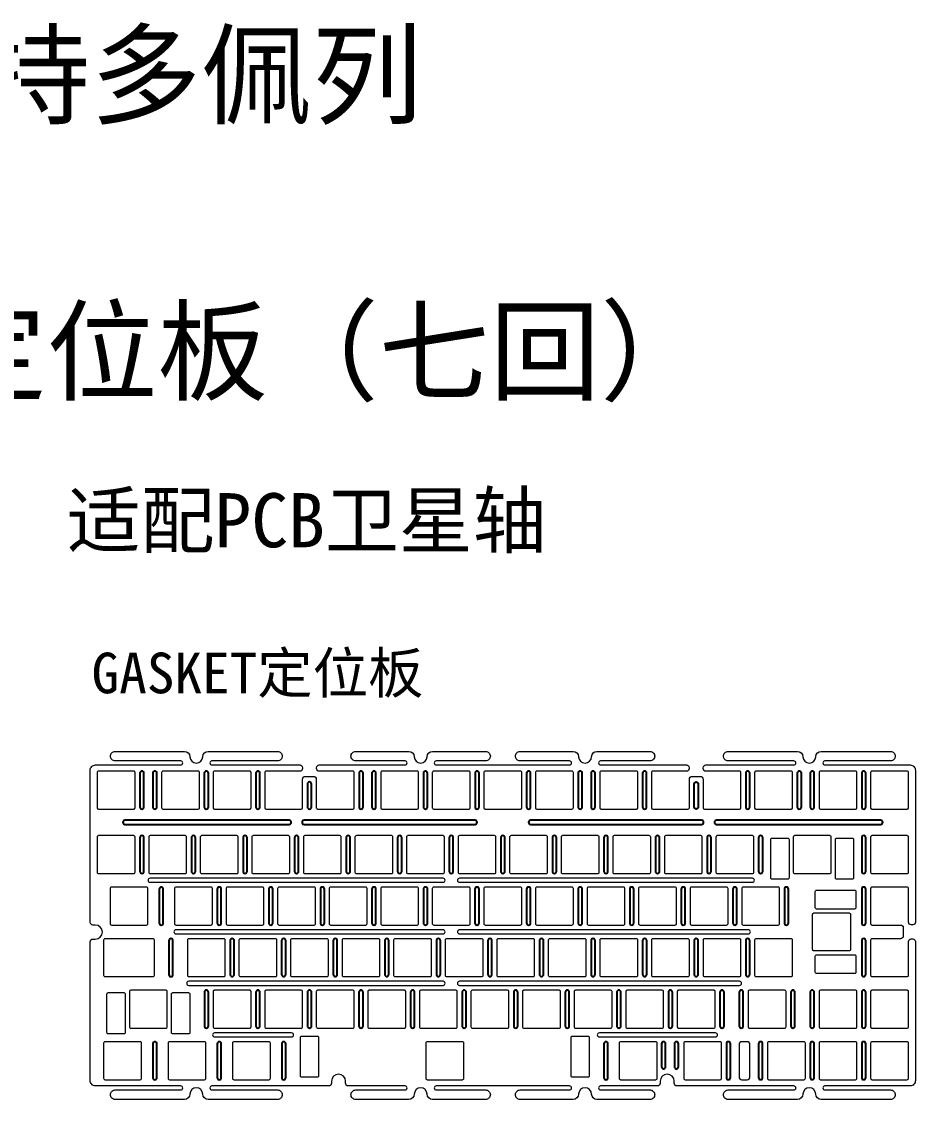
# Model space of a CAD drawing. Header units: millimetres. Extents: x 2670 to 4041, y 544 to 1639.
# Drawn here: x 3711 to 4041.2, y 1171.6 to 1570 of the extents above; entities that cross this region are included whole.
import ezdxf

# ---------------------------------------------------------------- set-up
doc = ezdxf.new("R2010")
doc.units = ezdxf.units.MM
doc.layers.add('1', color=7, linetype='Continuous', lineweight=0)
doc.layers.add('10', color=7, linetype='Continuous', true_color=0xffffff)
doc.styles.get("Standard").update_dxf_attribs({"font": 'arial.ttf'})

msp = doc.modelspace()

# ---------------------------------------------------------------- linework, layer by layer
at = {"layer": '1'}
for p, q in [((3770.56, 1175.879), (3770.56, 1175.879)), ((3780.56, 1175.879), (3780.56, 1175.879))]:
    msp.add_line(p, q, dxfattribs=at)
msp.add_lwpolyline([(3864.187, 1176.629, 0.4142136), (3863.437, 1175.879, 0.4142136), (3864.187, 1175.129), (3882.437, 1175.129, -0.4142136), (3884.187, 1173.379, -0.4142136), (3882.437, 1171.629), (3862.835, 1171.629, -0.4075719), (3860.836, 1173.583, 0.9775252), (3856.037, 1173.583, -0.4075719), (3854.038, 1171.629), (3834.437, 1171.629, -0.4142136), (3832.687, 1173.379), (3832.687, 1173.379, -0.4142136), (3834.437, 1175.129), (3852.687, 1175.129, 0.4142136), (3853.437, 1175.879, 0.4142136), (3852.687, 1176.629), (3831.687, 1176.629, -0.4142136), (3830.687, 1177.629), (3830.687, 1178.351, 1), (3825.487, 1178.351), (3825.487, 1177.629, -0.4142136), (3824.487, 1176.629), (3781.31, 1176.629, 0.4142136), (3780.56, 1175.879, 0.4142136), (3781.31, 1175.129), (3805.56, 1175.129, -0.4142136), (3807.31, 1173.379, -0.4142136), (3805.56, 1171.629), (3779.959, 1171.629, -0.4075719), (3777.959, 1173.583, 0.9775252), (3773.161, 1173.583, -0.4075719), (3771.161, 1171.629), (3745.56, 1171.629, -0.4142136), (3743.81, 1173.379), (3743.81, 1173.379, -0.4142136), (3745.56, 1175.129), (3769.81, 1175.129, 0.4142136), (3770.56, 1175.879, 0.4142136), (3769.81, 1176.629), (3738.349, 1176.629, -0.4142136), (3736.349, 1178.629), (3736.349, 1229.893, -0.4142136), (3737.349, 1230.893), (3738.232, 1230.893, 1), (3738.232, 1236.093), (3737.349, 1236.093, -0.4142136), (3736.349, 1237.093), (3736.349, 1293.257, -0.4142136), (3738.349, 1295.257), (3769.81, 1295.257, 0.4142136), (3770.56, 1296.007, 0.4142136), (3769.81, 1296.757), (3745.56, 1296.757, -0.4142136), (3743.81, 1298.507, -0.4142136), (3745.56, 1300.257), (3771.161, 1300.257, -0.4075719), (3773.161, 1298.302, 0.9775252), (3777.959, 1298.302, -0.4075719), (3779.959, 1300.257), (3805.56, 1300.257, -0.4142136), (3807.31, 1298.507, -0.4142136), (3805.56, 1296.757), (3781.31, 1296.757, 0.4142136), (3780.56, 1296.007, 0.4142136), (3781.31, 1295.257), (3813.771, 1295.257, -0.4142136), (3814.771, 1294.257), (3814.771, 1293.949, -0.4142136), (3813.771, 1292.949), (3801.333, 1292.949, 0.4142136), (3800.833, 1292.449), (3800.833, 1279.449, 0.4142136), (3801.333, 1278.949), (3814.333, 1278.949, 0.4142136), (3814.833, 1279.449), (3814.833, 1290.042, -0.4142136), (3815.833, 1291.042), (3818.883, 1291.042, -0.4142136), (3819.883, 1290.042), (3819.883, 1279.449, 0.4142136), (3820.383, 1278.949), (3833.383, 1278.949, 0.4142136), (3833.883, 1279.449), (3833.883, 1292.449, 0.4142136), (3833.383, 1292.949), (3820.971, 1292.949, -0.4142136), (3819.971, 1293.949), (3819.971, 1294.257, -0.4142136), (3820.971, 1295.257), (3852.687, 1295.257, 0.4142136), (3853.437, 1296.007, 0.4142136), (3852.687, 1296.757), (3834.437, 1296.757, -0.4142136), (3832.687, 1298.507, -0.4142136), (3834.437, 1300.257), (3854.038, 1300.257, -0.4075719), (3856.037, 1298.302, 0.9775252), (3860.836, 1298.302, -0.4075719), (3862.835, 1300.257), (3882.437, 1300.257, -0.4142136), (3884.187, 1298.507, -0.4142136), (3882.437, 1296.757), (3864.187, 1296.757, 0.4142136), (3863.437, 1296.007, 0.4142136), (3864.187, 1295.257), (3913.43, 1295.257, 0.4142136), (3914.18, 1296.007, 0.4142136), (3913.43, 1296.757), (3895.18, 1296.757, -0.4142136), (3893.43, 1298.507, -0.4142136), (3895.18, 1300.257), (3914.782, 1300.257, -0.4075719), (3916.781, 1298.302, 0.9775252), (3921.58, 1298.302, -0.4075719), (3923.579, 1300.257), (3943.18, 1300.257, -0.4142136), (3944.93, 1298.507, -0.4142136), (3943.18, 1296.757), (3924.93, 1296.757, 0.4142136), (3924.18, 1296.007, 0.4142136), (3924.93, 1295.257), (3956.646, 1295.257, -0.4142136), (3957.646, 1294.257), (3957.646, 1293.949, -0.4142136), (3956.646, 1292.949), (3944.208, 1292.949, 0.4142136), (3943.708, 1292.449), (3943.708, 1279.449, 0.4142136), (3944.208, 1278.949), (3957.208, 1278.949, 0.4142136), (3957.708, 1279.449), (3957.708, 1290.042, -0.4142136), (3958.708, 1291.042), (3961.758, 1291.042, -0.4142136), (3962.758, 1290.042), (3962.758, 1279.449, 0.4142136), (3963.258, 1278.949), (3976.258, 1278.949, 0.4142136), (3976.758, 1279.449), (3976.758, 1292.449, 0.4142136), (3976.258, 1292.949), (3963.846, 1292.949, -0.4142136), (3962.846, 1293.949), (3962.846, 1294.257, -0.4142136), (3963.846, 1295.257), (3996.307, 1295.257, 0.4142136), (3997.057, 1296.007, 0.4142136), (3996.307, 1296.757), (3972.057, 1296.757, -0.4142136), (3970.307, 1298.507, -0.4142136), (3972.057, 1300.257), (3997.658, 1300.257, -0.4075719), (3999.658, 1298.302, 0.9775252), (4004.456, 1298.302, -0.4075719), (4006.456, 1300.257), (4032.057, 1300.257, -0.4142136), (4033.807, 1298.507, -0.4142136), (4032.057, 1296.757), (4007.807, 1296.757, 0.4142136), (4007.057, 1296.007, 0.4142136), (4007.807, 1295.257), (4039.243, 1295.257, -0.4142136), (4041.243, 1293.257), (4041.243, 1237.165, -0.4142136), (4040.243, 1236.165), (4039.671, 1236.165, -0.4142136), (4038.671, 1237.165), (4038.671, 1249.587, 0.4142136), (4038.171, 1250.087), (4025.171, 1250.087, 0.4142136), (4024.671, 1249.587), (4024.671, 1236.587, 0.4142136), (4025.171, 1236.087), (4035.76, 1236.087, -0.4142136), (4036.76, 1235.087), (4036.76, 1232.037, -0.4142136), (4035.76, 1231.037), (4025.171, 1231.037, 0.4142136), (4024.671, 1230.537), (4024.671, 1217.537, 0.4142136), (4025.171, 1217.037), (4038.171, 1217.037, 0.4142136), (4038.671, 1217.537), (4038.671, 1229.965, -0.4142136), (4039.671, 1230.965), (4040.243, 1230.965, -0.4142136), (4041.243, 1229.965), (4041.243, 1178.629, -0.4142136), (4039.243, 1176.629), (4007.807, 1176.629, 0.4142136), (4007.057, 1175.879, 0.4142136), (4007.807, 1175.129), (4032.057, 1175.129, -0.4142136), (4033.807, 1173.379, -0.4142136), (4032.057, 1171.629), (4006.456, 1171.629, -0.4075719), (4004.456, 1173.583, 0.9775252), (3999.658, 1173.583, -0.4075719), (3997.658, 1171.629), (3972.057, 1171.629, -0.4142136), (3970.307, 1173.379, -0.4142136), (3972.057, 1175.129), (3996.307, 1175.129, 0.4142136), (3997.057, 1175.879, 0.4142136), (3996.307, 1176.629), (3953.13, 1176.629, -0.4142136), (3952.13, 1177.629), (3952.13, 1178.351, 1), (3946.93, 1178.351), (3946.93, 1177.629, -0.4142136), (3945.93, 1176.629), (3924.93, 1176.629, 0.4142136), (3924.18, 1175.879, 0.4142136), (3924.93, 1175.129), (3943.18, 1175.129, -0.4142136), (3944.93, 1173.379, -0.4142136), (3943.18, 1171.629), (3923.579, 1171.629, -0.4075719), (3921.58, 1173.583, 0.9775252), (3916.781, 1173.583, -0.4075719), (3914.782, 1171.629), (3895.18, 1171.629, -0.4142136), (3893.43, 1173.379, -0.4142136), (3895.18, 1175.129), (3913.43, 1175.129, 0.4142136), (3914.18, 1175.879, 0.4142136), (3913.43, 1176.629), (3864.187, 1176.629)], format="xyb", dxfattribs=at)
for points in [[(3739.421, 1278.949), (3752.421, 1278.949, 0.4142136), (3752.921, 1279.449), (3752.921, 1292.449, 0.4142136), (3752.421, 1292.949), (3739.421, 1292.949, 0.4142136), (3738.921, 1292.449), (3738.921, 1279.449, 0.4142136)], [(3763.233, 1278.949), (3776.233, 1278.949, 0.4142136), (3776.733, 1279.449), (3776.733, 1292.449, 0.4142136), (3776.233, 1292.949), (3763.233, 1292.949, 0.4142136), (3762.733, 1292.449), (3762.733, 1279.449, 0.4142136)], [(3782.283, 1278.949), (3795.283, 1278.949, 0.4142136), (3795.783, 1279.449), (3795.783, 1292.449, 0.4142136), (3795.283, 1292.949), (3782.283, 1292.949, 0.4142136), (3781.783, 1292.449), (3781.783, 1279.449, 0.4142136)], [(3844.196, 1278.949), (3857.196, 1278.949, 0.4142136), (3857.696, 1279.449), (3857.696, 1292.449, 0.4142136), (3857.196, 1292.949), (3844.196, 1292.949, 0.4142136), (3843.696, 1292.449), (3843.696, 1279.449, 0.4142136)], [(3863.246, 1278.949), (3876.246, 1278.949, 0.4142136), (3876.746, 1279.449), (3876.746, 1292.449, 0.4142136), (3876.246, 1292.949), (3863.246, 1292.949, 0.4142136), (3862.746, 1292.449), (3862.746, 1279.449, 0.4142136)], [(3882.296, 1278.949), (3895.296, 1278.949, 0.4142136), (3895.796, 1279.449), (3895.796, 1292.449, 0.4142136), (3895.296, 1292.949), (3882.296, 1292.949, 0.4142136), (3881.796, 1292.449), (3881.796, 1279.449, 0.4142136)], [(3901.346, 1278.949), (3914.346, 1278.949, 0.4142136), (3914.846, 1279.449), (3914.846, 1292.449, 0.4142136), (3914.346, 1292.949), (3901.346, 1292.949, 0.4142136), (3900.846, 1292.449), (3900.846, 1279.449, 0.4142136)], [(3925.158, 1278.949), (3938.158, 1278.949, 0.4142136), (3938.658, 1279.449), (3938.658, 1292.449, 0.4142136), (3938.158, 1292.949), (3925.158, 1292.949, 0.4142136), (3924.658, 1292.449), (3924.658, 1279.449, 0.4142136)], [(3982.308, 1278.949), (3995.308, 1278.949, 0.4142136), (3995.808, 1279.449), (3995.808, 1292.449, 0.4142136), (3995.308, 1292.949), (3982.308, 1292.949, 0.4142136), (3981.808, 1292.449), (3981.808, 1279.449, 0.4142136)], [(4019.621, 1279.449), (4019.621, 1292.449, 0.4142136), (4019.121, 1292.949), (4006.121, 1292.949, 0.4142136), (4005.621, 1292.449), (4005.621, 1279.449, 0.4142136), (4006.121, 1278.949), (4019.121, 1278.949, 0.4142136)], [(4025.171, 1278.949), (4038.171, 1278.949, 0.4142136), (4038.671, 1279.449), (4038.671, 1292.449, 0.4142136), (4038.171, 1292.949), (4025.171, 1292.949, 0.4142136), (4024.671, 1292.449), (4024.671, 1279.449, 0.4142136)], [(3739.421, 1255.137), (3752.421, 1255.137, 0.4142136), (3752.921, 1255.637), (3752.921, 1268.637, 0.4142136), (3752.421, 1269.137), (3739.421, 1269.137, 0.4142136), (3738.921, 1268.637), (3738.921, 1255.637, 0.4142136)], [(3758.471, 1255.137), (3771.471, 1255.137, 0.4142136), (3771.971, 1255.637), (3771.971, 1268.637, 0.4142136), (3771.471, 1269.137), (3758.471, 1269.137, 0.4142136), (3757.971, 1268.637), (3757.971, 1255.637, 0.4142136)], [(3777.521, 1255.137), (3790.521, 1255.137, 0.4142136), (3791.021, 1255.637), (3791.021, 1268.637, 0.4142136), (3790.521, 1269.137), (3777.521, 1269.137, 0.4142136), (3777.021, 1268.637), (3777.021, 1255.637, 0.4142136)], [(3796.571, 1255.137), (3809.571, 1255.137, 0.4142136), (3810.071, 1255.637), (3810.071, 1268.637, 0.4142136), (3809.571, 1269.137), (3796.571, 1269.137, 0.4142136), (3796.071, 1268.637), (3796.071, 1255.637, 0.4142136)], [(3815.621, 1255.137), (3828.621, 1255.137, 0.4142136), (3829.121, 1255.637), (3829.121, 1268.637, 0.4142136), (3828.621, 1269.137), (3815.621, 1269.137, 0.4142136), (3815.121, 1268.637), (3815.121, 1255.637, 0.4142136)], [(3834.671, 1255.137), (3847.671, 1255.137, 0.4142136), (3848.171, 1255.637), (3848.171, 1268.637, 0.4142136), (3847.671, 1269.137), (3834.671, 1269.137, 0.4142136), (3834.171, 1268.637), (3834.171, 1255.637, 0.4142136)], [(3853.721, 1255.137), (3866.721, 1255.137, 0.4142136), (3867.221, 1255.637), (3867.221, 1268.637, 0.4142136), (3866.721, 1269.137), (3853.721, 1269.137, 0.4142136), (3853.221, 1268.637), (3853.221, 1255.637, 0.4142136)], [(3872.771, 1255.137), (3885.771, 1255.137, 0.4142136), (3886.271, 1255.637), (3886.271, 1268.637, 0.4142136), (3885.771, 1269.137), (3872.771, 1269.137, 0.4142136), (3872.271, 1268.637), (3872.271, 1255.637, 0.4142136)], [(3872.771, 1255.137), (3885.771, 1255.137, 0.4142136), (3886.271, 1255.637), (3886.271, 1268.637, 0.4142136), (3885.771, 1269.137), (3872.771, 1269.137, 0.4142136), (3872.271, 1268.637), (3872.271, 1255.637, 0.4142136)], [(3891.821, 1255.137), (3904.821, 1255.137, 0.4142136), (3905.321, 1255.637), (3905.321, 1268.637, 0.4142136), (3904.821, 1269.137), (3891.821, 1269.137, 0.4142136), (3891.321, 1268.637), (3891.321, 1255.637, 0.4142136)], [(3910.871, 1255.137), (3923.871, 1255.137, 0.4142136), (3924.371, 1255.637), (3924.371, 1268.637, 0.4142136), (3923.871, 1269.137), (3910.871, 1269.137, 0.4142136), (3910.371, 1268.637), (3910.371, 1255.637, 0.4142136)], [(3929.921, 1255.137), (3942.921, 1255.137, 0.4142136), (3943.421, 1255.637), (3943.421, 1268.637, 0.4142136), (3942.921, 1269.137), (3929.921, 1269.137, 0.4142136), (3929.421, 1268.637), (3929.421, 1255.637, 0.4142136)], [(3948.971, 1255.137), (3961.971, 1255.137, 0.4142136), (3962.471, 1255.637), (3962.471, 1268.637, 0.4142136), (3961.971, 1269.137), (3948.971, 1269.137, 0.4142136), (3948.471, 1268.637), (3948.471, 1255.637, 0.4142136)], [(3968.021, 1255.137), (3981.021, 1255.137, 0.4142136), (3981.521, 1255.637), (3981.521, 1268.637, 0.4142136), (3981.021, 1269.137), (3968.021, 1269.137, 0.4142136), (3967.521, 1268.637), (3967.521, 1255.637, 0.4142136)], [(4025.171, 1255.137), (4038.171, 1255.137, 0.4142136), (4038.671, 1255.637), (4038.671, 1268.637, 0.4142136), (4038.171, 1269.137), (4025.171, 1269.137, 0.4142136), (4024.671, 1268.637), (4024.671, 1255.637, 0.4142136)], [(3744.183, 1236.087), (3757.183, 1236.087, 0.4142136), (3757.683, 1236.587), (3757.683, 1249.587, 0.4142136), (3757.183, 1250.087), (3744.183, 1250.087, 0.4142136), (3743.683, 1249.587), (3743.683, 1236.587, 0.4142136)], [(3767.996, 1236.087), (3780.996, 1236.087, 0.4142136), (3781.496, 1236.587), (3781.496, 1249.587, 0.4142136), (3780.996, 1250.087), (3767.996, 1250.087, 0.4142136), (3767.496, 1249.587), (3767.496, 1236.587, 0.4142136)], [(3787.046, 1236.087), (3800.046, 1236.087, 0.4142136), (3800.546, 1236.587), (3800.546, 1249.587, 0.4142136), (3800.046, 1250.087), (3787.046, 1250.087, 0.4142136), (3786.546, 1249.587), (3786.546, 1236.587, 0.4142136)], [(3806.096, 1236.087), (3819.096, 1236.087, 0.4142136), (3819.596, 1236.587), (3819.596, 1249.587, 0.4142136), (3819.096, 1250.087), (3806.096, 1250.087, 0.4142136), (3805.596, 1249.587), (3805.596, 1236.587, 0.4142136)], [(3825.146, 1236.087), (3838.146, 1236.087, 0.4142136), (3838.646, 1236.587), (3838.646, 1249.587, 0.4142136), (3838.146, 1250.087), (3825.146, 1250.087, 0.4142136), (3824.646, 1249.587), (3824.646, 1236.587, 0.4142136)], [(3844.196, 1236.087), (3857.196, 1236.087, 0.4142136), (3857.696, 1236.587), (3857.696, 1249.587, 0.4142136), (3857.196, 1250.087), (3844.196, 1250.087, 0.4142136), (3843.696, 1249.587), (3843.696, 1236.587, 0.4142136)], [(3863.246, 1236.087), (3876.246, 1236.087, 0.4142136), (3876.746, 1236.587), (3876.746, 1249.587, 0.4142136), (3876.246, 1250.087), (3863.246, 1250.087, 0.4142136), (3862.746, 1249.587), (3862.746, 1236.587, 0.4142136)], [(3882.296, 1236.087), (3895.296, 1236.087, 0.4142136), (3895.796, 1236.587), (3895.796, 1249.587, 0.4142136), (3895.296, 1250.087), (3882.296, 1250.087, 0.4142136), (3881.796, 1249.587), (3881.796, 1236.587, 0.4142136)], [(3901.346, 1236.087), (3914.346, 1236.087, 0.4142136), (3914.846, 1236.587), (3914.846, 1249.587, 0.4142136), (3914.346, 1250.087), (3901.346, 1250.087, 0.4142136), (3900.846, 1249.587), (3900.846, 1236.587, 0.4142136)], [(3920.396, 1236.087), (3933.396, 1236.087, 0.4142136), (3933.896, 1236.587), (3933.896, 1249.587, 0.4142136), (3933.396, 1250.087), (3920.396, 1250.087, 0.4142136), (3919.896, 1249.587), (3919.896, 1236.587, 0.4142136)], [(3939.446, 1236.087), (3952.446, 1236.087, 0.4142136), (3952.946, 1236.587), (3952.946, 1249.587, 0.4142136), (3952.446, 1250.087), (3939.446, 1250.087, 0.4142136), (3938.946, 1249.587), (3938.946, 1236.587, 0.4142136)], [(3958.496, 1236.087), (3971.496, 1236.087, 0.4142136), (3971.996, 1236.587), (3971.996, 1249.587, 0.4142136), (3971.496, 1250.087), (3958.496, 1250.087, 0.4142136), (3957.996, 1249.587), (3957.996, 1236.587, 0.4142136)], [(3977.546, 1236.087), (3990.546, 1236.087, 0.4142136), (3991.046, 1236.587), (3991.046, 1249.587, 0.4142136), (3990.546, 1250.087), (3977.546, 1250.087, 0.4142136), (3977.046, 1249.587), (3977.046, 1236.587, 0.4142136)], [(3759.565, 1217.037, 0.4142136), (3760.065, 1217.537), (3760.065, 1230.537, 0.4142136), (3759.565, 1231.037), (3741.802, 1231.037, 0.4142136), (3741.302, 1230.537), (3741.302, 1217.537, 0.4142136), (3741.802, 1217.037)], [(3772.758, 1217.037), (3785.758, 1217.037, 0.4142136), (3786.258, 1217.537), (3786.258, 1230.537, 0.4142136), (3785.758, 1231.037), (3772.758, 1231.037, 0.4142136), (3772.258, 1230.537), (3772.258, 1217.537, 0.4142136)], [(3791.808, 1217.037), (3804.808, 1217.037, 0.4142136), (3805.308, 1217.537), (3805.308, 1230.537, 0.4142136), (3804.808, 1231.037), (3791.808, 1231.037, 0.4142136), (3791.308, 1230.537), (3791.308, 1217.537, 0.4142136)], [(3810.858, 1217.037), (3823.858, 1217.037, 0.4142136), (3824.358, 1217.537), (3824.358, 1230.537, 0.4142136), (3823.858, 1231.037), (3810.858, 1231.037, 0.4142136), (3810.358, 1230.537), (3810.358, 1217.537, 0.4142136)], [(3829.908, 1217.037), (3842.908, 1217.037, 0.4142136), (3843.408, 1217.537), (3843.408, 1230.537, 0.4142136), (3842.908, 1231.037), (3829.908, 1231.037, 0.4142136), (3829.408, 1230.537), (3829.408, 1217.537, 0.4142136)], [(3848.958, 1217.037), (3861.958, 1217.037, 0.4142136), (3862.458, 1217.537), (3862.458, 1230.537, 0.4142136), (3861.958, 1231.037), (3848.958, 1231.037, 0.4142136), (3848.458, 1230.537), (3848.458, 1217.537, 0.4142136)], [(3868.008, 1217.037), (3881.008, 1217.037, 0.4142136), (3881.508, 1217.537), (3881.508, 1230.537, 0.4142136), (3881.008, 1231.037), (3868.008, 1231.037, 0.4142136), (3867.508, 1230.537), (3867.508, 1217.537, 0.4142136)], [(3887.058, 1217.037), (3900.058, 1217.037, 0.4142136), (3900.558, 1217.537), (3900.558, 1230.537, 0.4142136), (3900.058, 1231.037), (3887.058, 1231.037, 0.4142136), (3886.558, 1230.537), (3886.558, 1217.537, 0.4142136)], [(3906.108, 1217.037), (3919.108, 1217.037, 0.4142136), (3919.608, 1217.537), (3919.608, 1230.537, 0.4142136), (3919.108, 1231.037), (3906.108, 1231.037, 0.4142136), (3905.608, 1230.537), (3905.608, 1217.537, 0.4142136)], [(3925.158, 1217.037), (3938.158, 1217.037, 0.4142136), (3938.658, 1217.537), (3938.658, 1230.537, 0.4142136), (3938.158, 1231.037), (3925.158, 1231.037, 0.4142136), (3924.658, 1230.537), (3924.658, 1217.537, 0.4142136)], [(3944.208, 1217.037), (3957.208, 1217.037, 0.4142136), (3957.708, 1217.537), (3957.708, 1230.537, 0.4142136), (3957.208, 1231.037), (3944.208, 1231.037, 0.4142136), (3943.708, 1230.537), (3943.708, 1217.537, 0.4142136)], [(3963.258, 1217.037), (3976.258, 1217.037, 0.4142136), (3976.758, 1217.537), (3976.758, 1230.537, 0.4142136), (3976.258, 1231.037), (3963.258, 1231.037, 0.4142136), (3962.758, 1230.537), (3962.758, 1217.537, 0.4142136)], [(3782.283, 1197.987), (3795.283, 1197.987, 0.4142136), (3795.783, 1198.487), (3795.783, 1211.487, 0.4142136), (3795.283, 1211.987), (3782.283, 1211.987, 0.4142136), (3781.783, 1211.487), (3781.783, 1198.487, 0.4142136)], [(3801.333, 1197.987), (3814.333, 1197.987, 0.4142136), (3814.833, 1198.487), (3814.833, 1211.487, 0.4142136), (3814.333, 1211.987), (3801.333, 1211.987, 0.4142136), (3800.833, 1211.487), (3800.833, 1198.487, 0.4142136)], [(3820.383, 1197.987), (3833.383, 1197.987, 0.4142136), (3833.883, 1198.487), (3833.883, 1211.487, 0.4142136), (3833.383, 1211.987), (3820.383, 1211.987, 0.4142136), (3819.883, 1211.487), (3819.883, 1198.487, 0.4142136)], [(3839.433, 1197.987), (3852.433, 1197.987, 0.4142136), (3852.933, 1198.487), (3852.933, 1211.487, 0.4142136), (3852.433, 1211.987), (3839.433, 1211.987, 0.4142136), (3838.933, 1211.487), (3838.933, 1198.487, 0.4142136)], [(3858.483, 1197.987), (3871.483, 1197.987, 0.4142136), (3871.983, 1198.487), (3871.983, 1211.487, 0.4142136), (3871.483, 1211.987), (3858.483, 1211.987, 0.4142136), (3857.983, 1211.487), (3857.983, 1198.487, 0.4142136)], [(3877.533, 1197.987), (3890.533, 1197.987, 0.4142136), (3891.033, 1198.487), (3891.033, 1211.487, 0.4142136), (3890.533, 1211.987), (3877.533, 1211.987, 0.4142136), (3877.033, 1211.487), (3877.033, 1198.487, 0.4142136)], [(3896.583, 1197.987), (3909.583, 1197.987, 0.4142136), (3910.083, 1198.487), (3910.083, 1211.487, 0.4142136), (3909.583, 1211.987), (3896.583, 1211.987, 0.4142136), (3896.083, 1211.487), (3896.083, 1198.487, 0.4142136)], [(3915.633, 1197.987), (3928.633, 1197.987, 0.4142136), (3929.133, 1198.487), (3929.133, 1211.487, 0.4142136), (3928.633, 1211.987), (3915.633, 1211.987, 0.4142136), (3915.133, 1211.487), (3915.133, 1198.487, 0.4142136)], [(3934.683, 1197.987), (3947.683, 1197.987, 0.4142136), (3948.183, 1198.487), (3948.183, 1211.487, 0.4142136), (3947.683, 1211.987), (3934.683, 1211.987, 0.4142136), (3934.183, 1211.487), (3934.183, 1198.487, 0.4142136)], [(3953.733, 1197.987), (3966.733, 1197.987, 0.4142136), (3967.233, 1198.487), (3967.233, 1211.487, 0.4142136), (3966.733, 1211.987), (3953.733, 1211.987, 0.4142136), (3953.233, 1211.487), (3953.233, 1198.487, 0.4142136)], [(3979.927, 1197.987), (3992.927, 1197.987, 0.4142136), (3993.427, 1198.487), (3993.427, 1211.487, 0.4142136), (3992.927, 1211.987), (3979.927, 1211.987, 0.4142136), (3979.427, 1211.487), (3979.427, 1198.487, 0.4142136)], [(4006.121, 1197.987), (4019.121, 1197.987, 0.4142136), (4019.621, 1198.487), (4019.621, 1211.487, 0.4142136), (4019.121, 1211.987), (4006.121, 1211.987, 0.4142136), (4005.621, 1211.487), (4005.621, 1198.487, 0.4142136)], [(4025.171, 1197.987), (4038.171, 1197.987, 0.4142136), (4038.671, 1198.487), (4038.671, 1211.487, 0.4142136), (4038.171, 1211.987), (4025.171, 1211.987, 0.4142136), (4024.671, 1211.487), (4024.671, 1198.487, 0.4142136)], [(3741.802, 1178.937), (3754.802, 1178.937, 0.4142136), (3755.302, 1179.437), (3755.302, 1192.437, 0.4142136), (3754.802, 1192.937), (3741.802, 1192.937, 0.4142136), (3741.302, 1192.437), (3741.302, 1179.437, 0.4142136)], [(3765.615, 1178.937), (3778.615, 1178.937, 0.4142136), (3779.115, 1179.437), (3779.115, 1192.437, 0.4142136), (3778.615, 1192.937), (3765.615, 1192.937, 0.4142136), (3765.115, 1192.437), (3765.115, 1179.437, 0.4142136)], [(3789.427, 1178.937), (3802.427, 1178.937, 0.4142136), (3802.927, 1179.437), (3802.927, 1192.437, 0.4142136), (3802.427, 1192.937), (3789.427, 1192.937, 0.4142136), (3788.927, 1192.437), (3788.927, 1179.437, 0.4142136)], [(3932.302, 1178.937), (3945.302, 1178.937, 0.4142136), (3945.802, 1179.437), (3945.802, 1192.437, 0.4142136), (3945.302, 1192.937), (3932.302, 1192.937, 0.4142136), (3931.802, 1192.437), (3931.802, 1179.437, 0.4142136)], [(3956.115, 1178.937), (3969.115, 1178.937, 0.4142136), (3969.615, 1179.437), (3969.615, 1192.437, 0.4142136), (3969.115, 1192.937), (3956.115, 1192.937, 0.4142136), (3955.615, 1192.437), (3955.615, 1179.437, 0.4142136)], [(3977.093, 1178.937), (3979.093, 1178.937, 0.4142136), (3980.093, 1179.937), (3980.093, 1191.937, 0.4142136), (3979.093, 1192.937), (3977.093, 1192.937, 0.4142136), (3976.093, 1191.937), (3976.093, 1179.937, 0.4142136)], [(3987.071, 1178.937), (4000.071, 1178.937, 0.4142136), (4000.571, 1179.437), (4000.571, 1192.437, 0.4142136), (4000.071, 1192.937), (3987.071, 1192.937, 0.4142136), (3986.571, 1192.437), (3986.571, 1179.437, 0.4142136)], [(4006.121, 1178.937), (4019.121, 1178.937, 0.4142136), (4019.621, 1179.437), (4019.621, 1192.437, 0.4142136), (4019.121, 1192.937), (4006.121, 1192.937, 0.4142136), (4005.621, 1192.437), (4005.621, 1179.437, 0.4142136)], [(4025.171, 1178.937), (4038.171, 1178.937, 0.4142136), (4038.671, 1179.437), (4038.671, 1192.437, 0.4142136), (4038.171, 1192.937), (4025.171, 1192.937, 0.4142136), (4024.671, 1192.437), (4024.671, 1179.437, 0.4142136)]]:
    msp.add_lwpolyline(points, format="xyb", close=True, dxfattribs=at)
at = {"layer": '1', "lineweight": 25}
for points in [[(3754.685, 1279.707, 1), (3756.185, 1279.707), (3756.185, 1292.243, 1), (3754.685, 1292.243)], [(3760.969, 1292.243, 1), (3759.469, 1292.243), (3759.469, 1279.707, 1), (3760.969, 1279.707)], [(3778.498, 1279.707, 1), (3779.998, 1279.707), (3779.998, 1292.243, 1), (3778.498, 1292.243)], [(3797.548, 1279.707, 1), (3799.048, 1279.707), (3799.048, 1292.243, 1), (3797.548, 1292.243)], [(3837.169, 1292.243, 1), (3835.669, 1292.243), (3835.669, 1279.707, 1), (3837.169, 1279.707)], [(3841.931, 1292.243, 1), (3840.431, 1292.243), (3840.431, 1279.707, 1), (3841.931, 1279.707)], [(3859.46, 1279.707, 1), (3860.96, 1279.707), (3860.96, 1292.243, 1), (3859.46, 1292.243)], [(3880.031, 1292.243, 1), (3878.531, 1292.243), (3878.531, 1279.707, 1), (3880.031, 1279.707)], [(3897.56, 1279.707, 1), (3899.06, 1279.707), (3899.06, 1292.243, 1), (3897.56, 1292.243)], [(3918.131, 1292.243, 1), (3916.631, 1292.243), (3916.631, 1279.707, 1), (3918.131, 1279.707)], [(3922.894, 1292.243, 1), (3921.394, 1292.243), (3921.394, 1279.707, 1), (3922.894, 1279.707)], [(3940.423, 1279.707, 1), (3941.923, 1279.707), (3941.923, 1292.243, 1), (3940.423, 1292.243)], [(3978.523, 1279.707, 1), (3980.023, 1279.707), (3980.023, 1292.243, 1), (3978.523, 1292.243)], [(3999.094, 1292.243, 1), (3997.594, 1292.243), (3997.594, 1279.707, 1), (3999.094, 1279.707)], [(4003.856, 1292.243, 1), (4002.356, 1292.243), (4002.356, 1279.707, 1), (4003.856, 1279.707)], [(4021.385, 1279.707, 1), (4022.885, 1279.707), (4022.885, 1292.243, 1), (4021.385, 1292.243)], [(3818.098, 1279.707), (3818.098, 1288.243, 1), (3816.598, 1288.243), (3816.598, 1279.707, 1)], [(3959.494, 1279.707), (3959.494, 1288.243, -1), (3960.994, 1288.243), (3960.994, 1279.707, -1)], [(3749.185, 1273.297), (3809.845, 1273.297, 1), (3809.845, 1274.797), (3749.185, 1274.797, 1)], [(3815.345, 1273.297), (3878.52, 1273.297, 1), (3878.52, 1274.797), (3815.345, 1274.797, 1)], [(3899.075, 1273.297), (3962.245, 1273.297, 1), (3962.245, 1274.797), (3899.075, 1274.797, 1)], [(3967.745, 1273.297), (4028.395, 1273.297, 1), (4028.395, 1274.797), (3967.745, 1274.797, 1)], [(3756.206, 1268.431, 1), (3754.706, 1268.431), (3754.706, 1255.894, 1), (3756.206, 1255.894)], [(3773.735, 1255.894, 1), (3775.235, 1255.894), (3775.235, 1268.431, 1), (3773.735, 1268.431)], [(3794.306, 1268.431, 1), (3792.806, 1268.431), (3792.806, 1255.894, 1), (3794.306, 1255.894)], [(3811.835, 1255.894, 1), (3813.335, 1255.894), (3813.335, 1268.431, 1), (3811.835, 1268.431)], [(3832.406, 1268.431, 1), (3830.906, 1268.431), (3830.906, 1255.894, 1), (3832.406, 1255.894)], [(3849.935, 1255.894, 1), (3851.435, 1255.894), (3851.435, 1268.431, 1), (3849.935, 1268.431)], [(3870.506, 1268.431, 1), (3869.006, 1268.431), (3869.006, 1255.894, 1), (3870.506, 1255.894)], [(3888.035, 1255.894, 1), (3889.535, 1255.894), (3889.535, 1268.431, 1), (3888.035, 1268.431)], [(3908.606, 1268.431, 1), (3907.106, 1268.431), (3907.106, 1255.894, 1), (3908.606, 1255.894)], [(3926.135, 1255.894, 1), (3927.635, 1255.894), (3927.635, 1268.431, 1), (3926.135, 1268.431)], [(3946.706, 1268.431, 1), (3945.206, 1268.431), (3945.206, 1255.894, 1), (3946.706, 1255.894)], [(3964.235, 1255.894, 1), (3965.735, 1255.894), (3965.735, 1268.431, 1), (3964.235, 1268.431)], [(3984.806, 1268.431, 1), (3983.306, 1268.431), (3983.306, 1255.894, 1), (3984.806, 1255.894)], [(4021.385, 1255.894, 1), (4022.885, 1255.894), (4022.885, 1268.431, 1), (4021.385, 1268.431)], [(3763.34, 1249.355, 1), (3761.84, 1249.355), (3761.84, 1236.818, 1), (3763.34, 1236.818)], [(3784.781, 1249.381, 1), (3783.281, 1249.381), (3783.281, 1236.844, 1), (3784.781, 1236.844)], [(3802.31, 1236.844, 1), (3803.81, 1236.844), (3803.81, 1249.381, 1), (3802.31, 1249.381)], [(3822.881, 1249.381, 1), (3821.381, 1249.381), (3821.381, 1236.844, 1), (3822.881, 1236.844)], [(3840.41, 1236.844, 1), (3841.91, 1236.844), (3841.91, 1249.381, 1), (3840.41, 1249.381)], [(3860.981, 1249.381, 1), (3859.481, 1249.381), (3859.481, 1236.844, 1), (3860.981, 1236.844)], [(3878.51, 1236.844, 1), (3880.01, 1236.844), (3880.01, 1249.381, 1), (3878.51, 1249.381)], [(3899.081, 1249.381, 1), (3897.581, 1249.381), (3897.581, 1236.844, 1), (3899.081, 1236.844)], [(3916.61, 1236.844, 1), (3918.11, 1236.844), (3918.11, 1249.381, 1), (3916.61, 1249.381)], [(3937.181, 1249.381, 1), (3935.681, 1249.381), (3935.681, 1236.844, 1), (3937.181, 1236.844)], [(3954.71, 1236.844, 1), (3956.21, 1236.844), (3956.21, 1249.381, 1), (3954.71, 1249.381)], [(3975.281, 1249.381, 1), (3973.781, 1249.381), (3973.781, 1236.844, 1), (3975.281, 1236.844)], [(3992.81, 1236.844, 1), (3994.31, 1236.844), (3994.31, 1249.381, 1), (3992.81, 1249.381)], [(4021.385, 1236.844, 1), (4022.885, 1236.844), (4022.885, 1249.381, 1), (4021.385, 1249.381)], [(3789.544, 1230.331, 1), (3788.044, 1230.331), (3788.044, 1217.794, 1), (3789.544, 1217.794)], [(3807.073, 1217.794, 1), (3808.573, 1217.794), (3808.573, 1230.331, 1), (3807.073, 1230.331)], [(3827.644, 1230.331, 1), (3826.144, 1230.331), (3826.144, 1217.794, 1), (3827.644, 1217.794)], [(3845.173, 1217.794, 1), (3846.673, 1217.794), (3846.673, 1230.331, 1), (3845.173, 1230.331)], [(3865.744, 1230.331, 1), (3864.244, 1230.331), (3864.244, 1217.794, 1), (3865.744, 1217.794)], [(3883.273, 1217.794, 1), (3884.773, 1217.794), (3884.773, 1230.331, 1), (3883.273, 1230.331)], [(3903.844, 1230.331, 1), (3902.344, 1230.331), (3902.344, 1217.794, 1), (3903.844, 1217.794)], [(3921.373, 1217.794, 1), (3922.873, 1217.794), (3922.873, 1230.331, 1), (3921.373, 1230.331)], [(3941.944, 1230.331, 1), (3940.444, 1230.331), (3940.444, 1217.794, 1), (3941.944, 1217.794)], [(3959.473, 1217.794, 1), (3960.973, 1217.794), (3960.973, 1230.331, 1), (3959.473, 1230.331)], [(3980.044, 1230.331, 1), (3978.544, 1230.331), (3978.544, 1217.794, 1), (3980.044, 1217.794)], [(4021.385, 1217.794, 1), (4022.885, 1217.794), (4022.885, 1230.331, 1), (4021.385, 1230.331)], [(3766.911, 1230.305, 1), (3765.411, 1230.305), (3765.411, 1217.768, 1), (3766.911, 1217.768)], [(3780.019, 1211.281, 1), (3778.519, 1211.281), (3778.519, 1198.744, 1), (3780.019, 1198.744)], [(3797.548, 1198.744, 1), (3799.048, 1198.744), (3799.048, 1211.281, 1), (3797.548, 1211.281)], [(3818.119, 1211.281, 1), (3816.619, 1211.281), (3816.619, 1198.744, 1), (3818.119, 1198.744)], [(3835.648, 1198.744, 1), (3837.148, 1198.744), (3837.148, 1211.281, 1), (3835.648, 1211.281)], [(3856.219, 1211.281, 1), (3854.719, 1211.281), (3854.719, 1198.744, 1), (3856.219, 1198.744)], [(3873.748, 1198.744, 1), (3875.248, 1198.744), (3875.248, 1211.281, 1), (3873.748, 1211.281)], [(3894.319, 1211.281, 1), (3892.819, 1211.281), (3892.819, 1198.744, 1), (3894.319, 1198.744)], [(3911.848, 1198.744, 1), (3913.348, 1198.744), (3913.348, 1211.281, 1), (3911.848, 1211.281)], [(3932.419, 1211.281, 1), (3930.919, 1211.281), (3930.919, 1198.744, 1), (3932.419, 1198.744)], [(3949.948, 1198.744, 1), (3951.448, 1198.744), (3951.448, 1211.281, 1), (3949.948, 1211.281)], [(3970.519, 1211.281, 1), (3969.019, 1211.281), (3969.019, 1198.744, 1), (3970.519, 1198.744)], [(3976.142, 1198.744, 1), (3977.642, 1198.744), (3977.642, 1211.281, 1), (3976.142, 1211.281)], [(3996.713, 1211.281, 1), (3995.213, 1211.281), (3995.213, 1198.744, 1), (3996.713, 1198.744)], [(4002.335, 1198.744, 1), (4003.835, 1198.744), (4003.835, 1211.281, 1), (4002.335, 1211.281)], [(4021.385, 1198.744, 1), (4022.885, 1198.744), (4022.885, 1211.281, 1), (4021.385, 1211.281)], [(3760.958, 1192.205, 1), (3759.458, 1192.205), (3759.458, 1179.668, 1), (3760.958, 1179.668)], [(3783.271, 1179.668, 1), (3784.771, 1179.668), (3784.771, 1192.205, 1), (3783.271, 1192.205)], [(3808.583, 1192.205, 1), (3807.083, 1192.205), (3807.083, 1179.668, 1), (3808.583, 1179.668)], [(3926.146, 1179.668, 1), (3927.646, 1179.668), (3927.646, 1192.205, 1), (3926.146, 1192.205)], [(3948.93, 1192.231, 1), (3947.43, 1192.231), (3947.43, 1183.694, 1), (3948.93, 1183.694)], [(3952.192, 1192.231), (3952.192, 1183.694, 1), (3953.692, 1183.694), (3953.692, 1192.231, 1)], [(3971.4, 1192.231), (3971.4, 1179.694, 1), (3972.9, 1179.694), (3972.9, 1192.231, 1)], [(3984.785, 1192.231, 1), (3983.285, 1192.231), (3983.285, 1179.694, 1), (3984.785, 1179.694)], [(4003.856, 1192.231, 1), (4002.356, 1192.231), (4002.356, 1179.694, 1), (4003.856, 1179.694)], [(4021.385, 1179.694, 1), (4022.885, 1179.694), (4022.885, 1192.231, 1), (4021.385, 1192.231)]]:
    msp.add_lwpolyline(points, format="xyb", close=True, dxfattribs=at)
at = {"layer": '1', "lineweight": 18}
for points in [[(3758.471, 1253.386, 0.4142136), (3757.721, 1252.636, 0.4142136), (3758.471, 1251.886), (3866.721, 1251.886, 0.4142136), (3867.471, 1252.636, 0.4142136), (3866.721, 1253.386)], [(3872.771, 1253.386, 0.4142136), (3872.021, 1252.636, 0.4142136), (3872.771, 1251.886), (3981.021, 1251.886, 0.4142136), (3981.771, 1252.636, 0.4142136), (3981.021, 1253.386)], [(3867.471, 1233.586, 0.4142136), (3866.721, 1234.336), (3767.996, 1234.336, 0.4142136), (3767.246, 1233.586, 0.4142136), (3767.996, 1232.836), (3866.721, 1232.836, 0.4142136)], [(3980.296, 1233.586, 0.4142136), (3979.546, 1234.336), (3872.771, 1234.336, 0.4142136), (3872.021, 1233.586, 0.4142136), (3872.771, 1232.836), (3979.546, 1232.836, 0.4142136)], [(3772.758, 1215.286, 0.4142136), (3772.008, 1214.536, 0.4142136), (3772.758, 1213.786), (3866.721, 1213.786, 0.4142136), (3867.471, 1214.536, 0.4142136), (3866.721, 1215.286)], [(3872.771, 1215.286, 0.4142136), (3872.021, 1214.536, 0.4142136), (3872.771, 1213.786), (3976.258, 1213.786, 0.4142136), (3977.008, 1214.536, 0.4142136), (3976.258, 1215.286)], [(3782.283, 1196.236, 0.4142136), (3781.533, 1195.486, 0.4142136), (3782.283, 1194.736), (3810.762, 1194.736, 0.4142136), (3811.512, 1195.486, 0.4142136), (3810.762, 1196.236)], [(3968.107, 1195.486, 0.4142136), (3967.357, 1196.236), (3924.457, 1196.236, 0.4142136), (3923.707, 1195.486, 0.4142136), (3924.457, 1194.736), (3967.357, 1194.736, 0.4142136)]]:
    msp.add_lwpolyline(points, format="xyb", close=True, dxfattribs=at)
at = {"layer": '10', "color": 7, "linetype": 'Continuous', "lineweight": 18}
for points in [[(3994.658, 1267.637, 0.4142136), (3994.158, 1268.137), (3988.158, 1268.137, 0.4142136), (3987.658, 1267.637), (3987.658, 1253.637, 0.4142136), (3988.158, 1253.137), (3994.158, 1253.137, 0.4142136), (3994.658, 1253.637)], [(4010.096, 1268.637, 0.4142136), (4009.596, 1269.137), (3996.596, 1269.137, 0.4142136), (3996.096, 1268.637), (3996.096, 1255.637, 0.4142136), (3996.596, 1255.137), (4009.596, 1255.137, 0.4142136), (4010.096, 1255.637)], [(4018.534, 1267.637, 0.4142136), (4018.034, 1268.137), (4012.034, 1268.137, 0.4142136), (4011.534, 1267.637), (4011.534, 1253.637, 0.4142136), (4012.034, 1253.137), (4018.034, 1253.137, 0.4142136), (4018.534, 1253.637)], [(4018.738, 1242), (4004.738, 1242, -0.4142136), (4004.238, 1242.5), (4004.238, 1248.5, -0.4142136), (4004.738, 1249), (4018.738, 1249, -0.4142136), (4019.238, 1248.5), (4019.238, 1242.5, -0.4142136)], [(4016.738, 1226.562), (4003.738, 1226.562, -0.4142136), (4003.238, 1227.062), (4003.238, 1240.062, -0.4142136), (4003.738, 1240.562), (4016.738, 1240.562, -0.4142136), (4017.238, 1240.062), (4017.238, 1227.062, -0.4142136)], [(3995.808, 1217.537), (3995.808, 1230.537, 0.4142136), (3995.308, 1231.037), (3982.308, 1231.037, 0.4142136), (3981.808, 1230.537), (3981.808, 1217.537, 0.4142136), (3982.308, 1217.037), (3995.308, 1217.037, 0.4142136)], [(4018.738, 1218.124), (4004.738, 1218.124, -0.4142136), (4004.238, 1218.624), (4004.238, 1224.624, -0.4142136), (4004.738, 1225.124), (4018.738, 1225.124, -0.4142136), (4019.238, 1224.624), (4019.238, 1218.624, -0.4142136)], [(3764.827, 1211.487, 0.4142136), (3764.327, 1211.987), (3751.327, 1211.987, 0.4142136), (3750.827, 1211.487), (3750.827, 1198.487, 0.4142136), (3751.327, 1197.987), (3764.327, 1197.987, 0.4142136), (3764.827, 1198.487)], [(3749.389, 1210.487, 0.4142136), (3748.889, 1210.987), (3742.889, 1210.987, 0.4142136), (3742.389, 1210.487), (3742.389, 1196.487, 0.4142136), (3742.889, 1195.987), (3748.889, 1195.987, 0.4142136), (3749.389, 1196.487)], [(3773.265, 1210.487, 0.4142136), (3772.765, 1210.987), (3766.765, 1210.987, 0.4142136), (3766.265, 1210.487), (3766.265, 1196.487, 0.4142136), (3766.765, 1195.987), (3772.765, 1195.987, 0.4142136), (3773.265, 1196.487)], [(3813.865, 1180.437, 0.4142136), (3814.365, 1179.937), (3820.365, 1179.937, 0.4142136), (3820.865, 1180.437), (3820.865, 1194.437, 0.4142136), (3820.365, 1194.937), (3814.365, 1194.937, 0.4142136), (3813.865, 1194.437)], [(3860.365, 1179.437, 0.4142136), (3860.865, 1178.937), (3873.865, 1178.937, 0.4142136), (3874.365, 1179.437), (3874.365, 1192.437, 0.4142136), (3873.865, 1192.937), (3860.865, 1192.937, 0.4142136), (3860.365, 1192.437)], [(3913.865, 1180.437, 0.4142136), (3914.365, 1179.937), (3920.365, 1179.937, 0.4142136), (3920.865, 1180.437), (3920.865, 1194.437, 0.4142136), (3920.365, 1194.937), (3914.365, 1194.937, 0.4142136), (3913.865, 1194.437)]]:
    msp.add_lwpolyline(points, format="xyb", close=True, dxfattribs=at)

# ---------------------------------------------------------------- texts
at = {"color": 1, "insert": (2706.716, 1565.289), "char_height": 30, "attachment_point": 1}
msp.add_mtext_dynamic_manual_height_columns('{\\fSimSun|b1|i0|c134|p2;注意：\\fArial|b1|i0|c0|p34;RESET 75 \\fSimSun|b1|i0|c134|p2;一回与七回为\\fArial|b1|i0|c0|p34;2\\fSimSun|b1|i0|c134|p2;张独立的\\fArial|b1|i0|c0|p34;PCBA  \\fSimSun|b1|i0|c134|p2;不支持多佩列}', width=1307.98672, gutter_width=12.5, heights=[0], dxfattribs=at)
at = {"attachment_point": 1}
for s, insert, char_height in [('RESET 75{\\fSimSun|b0|i0|c134|p2;定位板（七回）}', (3481.287, 1463.159), 30), ('{\\fSimSun|b0|i0|c134|p2;适配PCB卫星轴}', (3727.7, 1395.717), 20), ('{\\fSimSun|b0|i0|c134|p2;GASKET定位板}', (3736.851, 1336.765), 15)]:
    msp.add_mtext_dynamic_manual_height_columns(s, width=525.08963, gutter_width=12.5, heights=[0], dxfattribs=dict(at, insert=insert, char_height=char_height))

doc.saveas('drawing.dxf')
